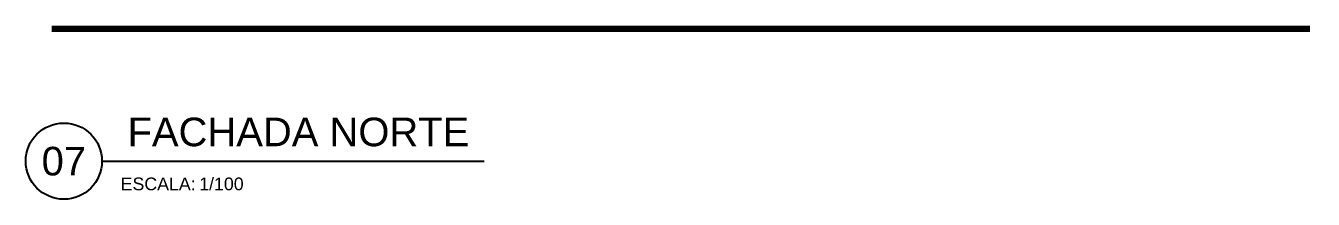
# Model space of a CAD drawing. Header units: metres. Extents: x 47642 to 47999, y 23306 to 23541.
# Drawn here: x 47727.94 to 47748.2, y 23471.52 to 23474.25 of the extents above; entities that cross this region are included whole.
import ezdxf
from ezdxf.enums import TextEntityAlignment as Align

# ---------------------------------------------------------------- set-up
doc = ezdxf.new("R2010")
doc.units = ezdxf.units.M
doc.header["$LTSCALE"] = 0.25
doc.layers.add('ARQ_CINZA 02', color=251, linetype='Continuous', lineweight=9)
doc.layers.add('SIMB_02', color=2, linetype='Continuous')
doc.layers.add('SIMB_TXT', color=1, linetype='Continuous')
doc.styles.add('SIMB', font='arial.ttf')

# ---------------------------------------------------------------- blocks, each defined once
blk = doc.blocks.new('*U227')
at = {"layer": 'SIMB_02'}
blk.add_line((6, 0), (66.16, 0), dxfattribs=at)
blk.add_circle((0, 0), 6, dxfattribs=at)
at = {"layer": 'SIMB_TXT', "style": 'SIMB'}
blk.add_text('ESCALA:', height=2, dxfattribs=at).set_placement((8.94, -4.58))
blk.add_attdef('TITULO_DO_DESENHO', text='', height=4.5, dxfattribs=at).set_placement((10.02, 1), align=Align.BOTTOM_LEFT)
blk.add_attdef('NUM', text='', height=4.5, dxfattribs=at).set_placement((0, 0), align=Align.MIDDLE_CENTER)
blk.add_attdef('ESCALA', (21.3, -4.58), '', height=2, dxfattribs=at)

msp = doc.modelspace()

# ---------------------------------------------------------------- linework, layer by layer
at = {"layer": 'ARQ_CINZA 02', "const_width": 0.1}
msp.add_lwpolyline([(47748.153, 23474.204), (47728.353, 23474.204)], dxfattribs=at)

# ---------------------------------------------------------------- block references
at = {"xscale": 0.1, "yscale": 0.1, "zscale": 0.1}
msp.add_blockref('*U227', (47728.543, 23472.123), dxfattribs=at).add_auto_attribs({'TITULO_DO_DESENHO': 'FACHADA NORTE', 'NUM': '07', 'ESCALA': '1/100'})

doc.saveas('drawing.dxf')
